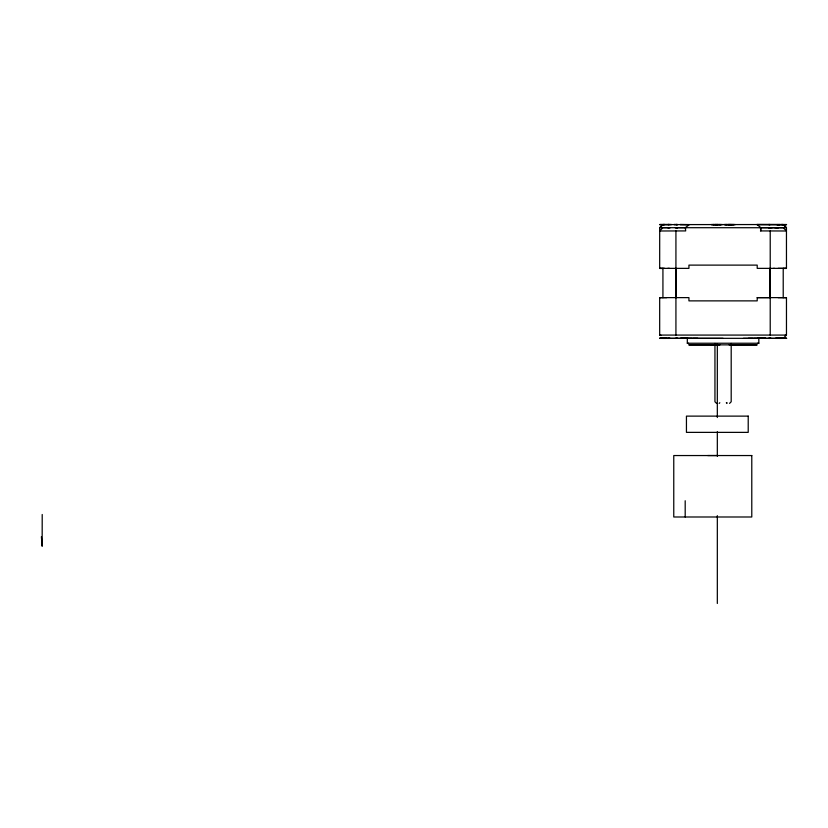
<?xml version="1.0" encoding="UTF-8"?>
<svg xmlns="http://www.w3.org/2000/svg" width="828" height="828" viewBox="0 0 828 828"><rect width="100%" height="100%" fill="white"/><g stroke="black" fill="none" stroke-linecap="round" stroke-linejoin="round"><path stroke-width="1.24" d="M42.207 514.488L42.156 546.273L41.4 536.72M688.937 224.616L680.078 224.543L689.331 224.616L685.336 227.669L685.688 230.919L659.699 230.991L662.928 227.69L670.245 227.669L667.803 227.679L668.455 227.679M779.407 338.404L783.216 338.393L786.465 335.081L786.465 297.635L778.134 297.625M719.17 403.391L719.822 402.739M729.571 403.391L731.196 401.756L731.196 343.434M659.699 230.929L660.226 230.929M760.456 230.919L786.455 230.991L783.216 227.69L760.063 227.669L760.808 227.669L760.808 230.919L760.456 227.669M660.91 335.154L659.678 335.143L659.678 297.635L666.737 297.625M786.331 297.697L780.535 297.625M659.678 335.081L786.465 335.081L785.234 335.154M667.803 338.393L669.231 338.331M675.12 338.404L677.552 338.331L676.124 338.321M687.312 338.362L692.105 338.352M757.62 338.373L758.831 338.362L754.039 338.352M768.591 338.393L771.023 338.321L770.019 338.331M777.689 338.321L780.111 338.321M687.312 338.683L687.312 343.237L758.831 343.237L758.831 338.683M676.9 227.679L677.552 227.679L675.12 227.669L685.915 227.669M660.226 297.635L659.678 297.635L676.145 297.625L675.927 268.365M664.667 268.365L662.928 268.375L662.928 297.697M664.667 338.321L662.928 338.393L665.608 338.404M776.912 338.404L778.341 338.331M780.111 224.533L756.823 224.533L780.111 224.616M659.543 224.605L786.6 224.533M770.019 227.679L768.591 227.679L772.203 227.669M774.729 227.679L778.341 227.679L776.912 227.669M773.58 268.365L786.465 268.375L778.134 268.365M667.803 268.365L688.937 268.365L688.937 265.115L757.206 265.115L757.206 268.365L774.418 268.365M669.428 268.365L659.678 268.375L663.373 268.438M783.112 268.448L786.465 268.438L786.455 227.69L783.216 224.543L781.477 224.533L783.216 224.605L786.455 227.741L659.699 227.69L659.678 268.438L663.031 268.448M676.145 297.625L688.937 297.625L688.937 300.874L757.206 300.874L757.206 297.625L780.111 297.625M757.206 297.625L769.999 297.625L769.999 268.365M743.389 338.341L753.19 338.341M775.908 338.321L786.465 338.393L775.194 338.404M659.543 338.331L786.6 338.331M659.543 338.393L687.799 338.362M692.953 338.341L723.072 338.331M758.345 338.362L786.6 338.393M666.737 338.321L659.678 338.393L669.231 338.404M668.455 338.393L670.245 338.393M686.184 338.352L697.787 338.341M757.703 338.383L759.959 338.373L748.357 338.341M729.168 344.862L735.264 344.862L731.693 344.872M719.915 344.862L688.937 344.862L757.206 344.862L731.911 344.893M780.535 338.321L783.216 338.331M769.243 338.331L770.019 338.404L768.757 338.404M776.912 338.321L777.689 338.393M757.62 343.237L758.831 343.237M687.312 343.237L688.523 343.247M757.206 224.616L760.808 227.669M685.336 227.669L686.081 227.669M726.322 402.739L726.974 403.391L726.974 402.739M716.572 403.391L714.947 401.756L714.947 343.434M783.216 268.375L783.216 297.697M770.216 230.919L770.216 335.071M717.814 455.545L707.733 455.545M717.327 343.899L717.327 417.509M717.327 431.719L717.327 456.249M717.327 515.658L717.327 603.477M685.191 500.743L685.191 516.993M675.927 230.919L675.927 335.071M662.928 224.595L659.699 227.741L662.928 224.543L664.667 224.533L662.928 224.605M659.812 224.533L671.415 224.543L659.812 224.533M786.465 224.605L776.912 224.605L786.465 224.605M667.968 224.533L669.231 224.543L667.968 224.533M677.552 224.533L673.94 224.533L677.552 224.605M711.293 224.574L715.599 224.574L711.293 224.574M712.867 224.574L713.922 224.574L712.867 224.574M715.216 224.574L718.476 224.574L715.216 224.574M716.789 224.574L717.441 224.574L716.789 224.574M719.304 224.574L720.774 224.574L719.304 224.574M719.936 224.574L714.45 224.574L719.936 224.574M726.974 224.574L725.369 224.574L726.974 224.574M729.571 224.574L728.702 224.574L729.571 224.574M731.196 224.574L727.667 224.574L731.196 224.574M733.639 224.574L732.221 224.574L735.264 224.574L730.544 224.564L733.629 224.574M768.757 224.533L770.019 224.605L768.757 224.533M681.93 338.352L680.481 338.362L687.882 338.373L681.93 338.352M683.814 338.352L682.438 338.362L683.814 338.373M763.716 338.362L762.329 338.373L763.716 338.362M765.662 338.362L758.272 338.373L765.662 338.362M711.293 344.862L714.45 344.872L711.293 344.862M677.387 224.533L676.124 224.533L677.387 224.605M722.233 224.574L720.319 224.574L722.233 224.574M731.693 224.564L723.91 224.574L731.693 224.574M748.212 416.122L686.443 416.122L686.443 432.371L748.212 432.371L748.212 416.122M751.783 455.545L673.764 455.545L673.764 516.993L751.783 516.993L751.783 455.545"/></g></svg>
